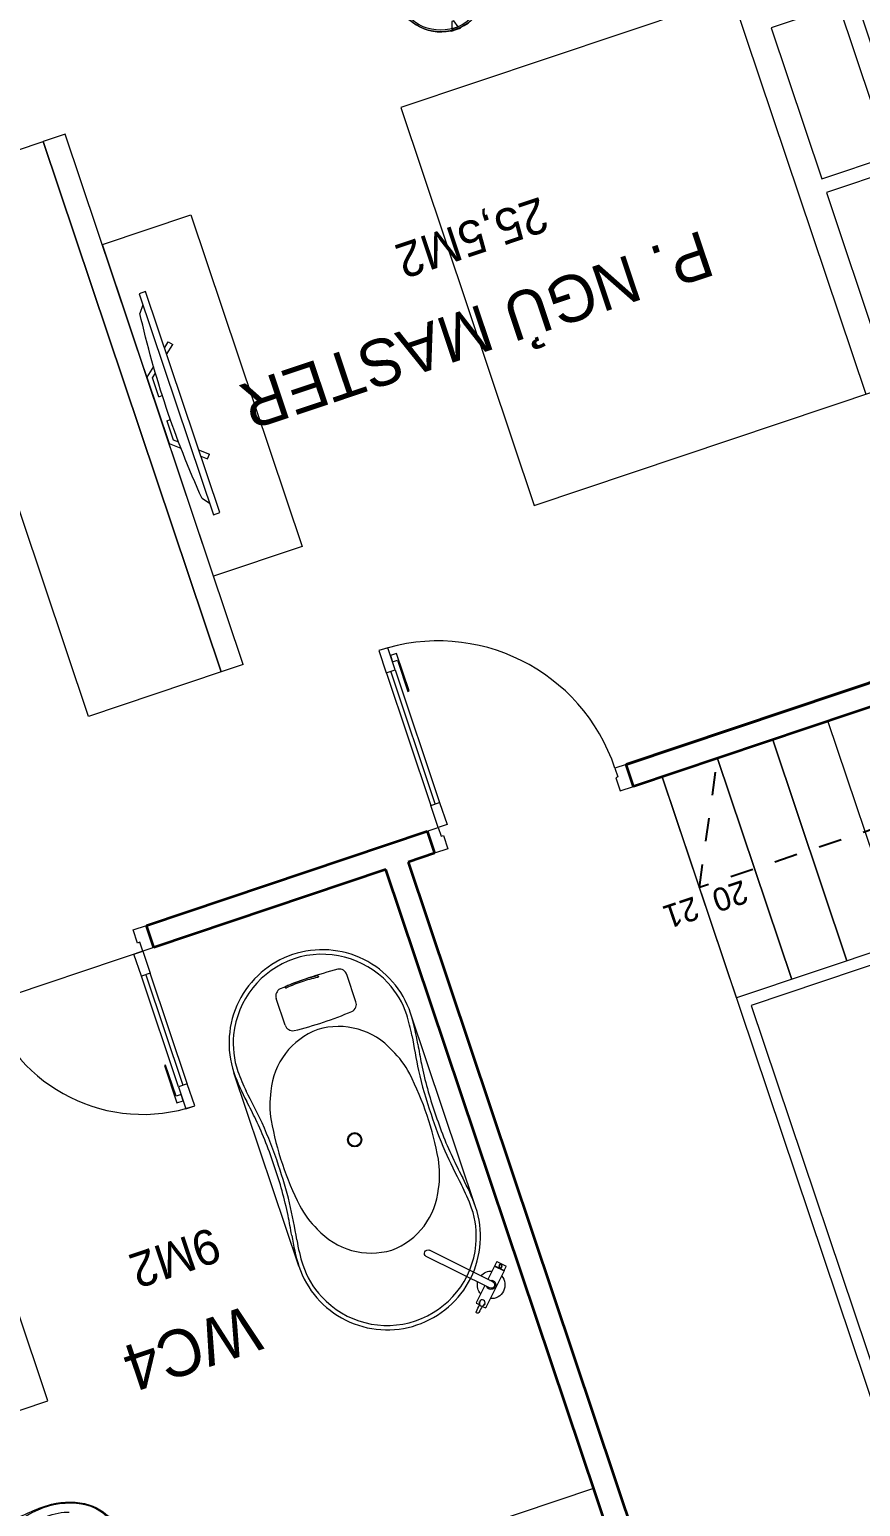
# Model space of a CAD drawing. Header units: metres. Extents: x 568332 to 569219, y 2065964 to 2066430.
# Drawn here: x 568525.3 to 568528.87, y 2066245.26 to 2066251.6 of the extents above; entities that cross this region are included whole.
import ezdxf

# ---------------------------------------------------------------- set-up
doc = ezdxf.new("R2010")
doc.units = ezdxf.units.M
for name, pattern in [('$AUDIT_BAD_LTYPE2', [0]), ('DASHDOT2', [0.5, 0.25, -0.125, 0, -0.125]), ('xref-thap C (mb tang 32-2)$0$HIDDEN', [0.375, 0.25, -0.125])]:
    doc.linetypes.add(name, pattern=pattern)
doc.layers.get('0').update_dxf_attribs({"linetype": 'CONTINUOUS'})
doc.layers.get('DEFPOINTS').update_dxf_attribs({"linetype": 'CONTINUOUS'})
for name, color, linetype, lineweight in [('-DIM', 9, 'CONTINUOUS', 13), ('-DOOR', 137, 'CONTINUOUS', 9), ('-FURNITURE', 46, 'CONTINUOUS', 9), ('-LINE1', 7, 'CONTINUOUS', 18), ('-TEXT', 7, 'CONTINUOUS', 15), ('-WALL', 4, 'CONTINUOUS', 35), ('TEXT25', 2, 'CONTINUOUS', 13)]:
    doc.layers.add(name, color=color, linetype=linetype, lineweight=lineweight)
doc.layers.add('1-NETMANH', color=8, linetype='CONTINUOUS')
doc.styles.add('SVN_AVO_thuong', font='')
doc.styles.add('T1', font='', dxfattribs={"height": 200})
doc.styles.add('vnavanth', font='', dxfattribs={"width": 0.8})
doc.styles.get('SVN_AVO_thuong').set_extended_font_data('SVN-Avo')
doc.styles.get('T1').set_extended_font_data('VNgeometric Light')
doc.styles.get('vnavanth').set_extended_font_data('.VnAvantH')

# ---------------------------------------------------------------- blocks, each defined once
blk = doc.blocks.new('1800X2000')
at = {"layer": '-FURNITURE'}
blk.add_line((325497.3064970744, 17765.29446492715), (325497.3064973904, 19565.2944651944), dxfattribs=at)
for points in [[(323997.3057774993, 19565.2944651944), (325997.3064971831, 19565.2944651944), (325997.3064971831, 17765.29446484288), (323997.3057774993, 17765.29446484288)], [(325612.9490047574, 19390.79434491032), (325919.0064973457, 19390.79434491032), (325919.0064973457, 18691.29434485664), (325612.9490047574, 18691.29434485664)], [(325612.9490046239, 18629.79434491026), (325919.0064972151, 18629.79434491026), (325919.0064972151, 17946.79434485664), (325612.9490046239, 17946.79434485664)]]:
    blk.add_lwpolyline(points, close=True, dxfattribs=at)
blk = doc.blocks.new('A$C38b1dc06')
at = {"layer": '-LINE1'}
for p, q in [((1749.854677429888, 4156.179725173817), (0.3015751927741803, 4156.179725173817)), ((1000.281453303236, 3156.179725173817), (0.3015751927741803, 4156.179725173817)), ((0.3015751927741803, 4156.179725173817), (0.3015751919010654, -343.8202748260228)), ((1000.281453303236, 4156.179725173824), (1000.281453303236, 3156.179725173824)), ((1250.139194678806, 3156.179725173824), (1250.139194678806, 4156.179725173824)), ((1250.139194678806, 4156.179725173824), (1250.139194678806, 3156.179725173824)), ((1499.996936054376, 3156.179725173824), (1499.996936054376, 4156.179725173824)), ((1499.996936054376, 4156.179725173824), (1499.996936054318, 3156.179725173832)), ((1749.854677429888, 3156.179725173824), (1749.854677429888, 4156.179725173824)), ((1749.854677429888, 4156.179725173817), (1749.85467742983, 3106.179725173817)), ((1000.281453302305, 656.1797251739335), (1000.281453303236, 3156.179725173817)), ((1000.281453303236, 3156.179725173817), (1749.85467742983, 3156.179725173817)), ((1050.281453303003, 706.1797251739772), (1050.281453303236, 3106.179725173817)), ((1050.281453303236, 3106.179725173817), (1699.854677429801, 3106.179725173817)), ((1233.300401159795, 2905.148311595723), (1699.854677429801, 3106.179725173817)), ((1699.854677428928, 706.1797251739772), (1699.854677429801, 3106.179725173817)), ((1749.854677429597, 706.179725173999), (1749.85467742983, 3106.179725173839)), ((1050.281453303003, 706.1797251739772), (1233.300401159795, 2905.148311595723)), ((1050.281453303003, 706.1797251739772), (1699.854677428928, 706.1797251739772)), ((1749.854677429888, -343.8202748260228), (1749.85467742983, 706.1797251739772)), ((1000.281453303236, 656.1797251739772), (1749.85467742983, 656.1797251739772)), ((1000.281453303236, -343.8202748260228), (1000.281453303236, 656.1797251739772)), ((1250.139194678806, 656.1797251739772), (1250.139194678806, -343.8202748260228)), ((1250.139194678806, -343.8202748260228), (1250.139194678806, 656.1797251739772)), ((1499.996936054376, 656.1797251739772), (1499.996936054376, -343.8202748260228)), ((1499.996936054376, -343.8202748260228), (1499.996936054318, 656.1797251739699)), ((1749.854677429888, 656.1797251739772), (1749.854677429888, -343.8202748260228)), ((1749.854677429888, -343.8202748260228), (0.3015751919010654, -343.8202748260228))]:
    blk.add_line(p, q, dxfattribs=at)
at = {"layer": '-LINE1', "lineweight": 18}
for p, q in [((1000.281453303236, 3156.179725173817), (0.2521035463432781, 3156.179725173817)), ((1000.281453303003, 2906.17972517389), (0.2521035461104475, 2906.17972517389)), ((1000.281453303469, 2656.17972517389), (0.2521035465761088, 2656.17972517389)), ((1000.281453303469, 2406.17972517389), (0.2521035465761088, 2406.17972517389)), ((1000.281453303469, 2156.179725173904), (0.2521035465761088, 2156.179725173904)), ((1000.281453303469, 1906.179725173904), (0.2521035465761088, 1906.179725173904)), ((1000.281453303469, 1656.179725173904), (0.2521035465761088, 1656.179725173904)), ((1000.28145330277, 1406.179725173904), (0.2521035458776169, 1406.179725173904)), ((1000.281453303236, 1156.179725173904), (0.2521035463432781, 1156.179725173904)), ((1000.28145330277, 906.1797251739044), (0.2521035458776169, 906.1797251739044)), ((1000.281453303236, 656.1797251739772), (0.2521035463432781, 656.1797251739772)), ((1000.281453303236, 656.1797251739772), (0.3015751859056763, -343.82027482595))]:
    blk.add_line(p, q, dxfattribs=at)
at = {"layer": '1-NETMANH', "linetype": 'DASHDOT2'}
blk.add_lwpolyline([(1327.325072003063, 3656.419923450812), (492.458725621982, 3656.419923450812), (508.0748312271317, 155.2632639587246), (508.0748312271317, 155.2632639587246), (1749.854677429888, 156.1797251739772), (1499.996936054376, -343.8202748260228)], dxfattribs=at)
at = {"layer": '-TEXT', "color": 2, "style": 'vnavanth'}
for s, p in [('2', (1346.818775833643, 3603.914582017329)), ('1', (1596.676517209155, 3603.914582017329)), ('20', (1562.294563305157, 183.5576658285718)), ('21', (1783.476825895079, 183.5576658285718))]:
    blk.add_text(s, height=99.97959496000885, dxfattribs=at).set_placement(p)
blk = doc.blocks.new('XR.MB.LM123$0$tvi 1')
blk.add_lwpolyline([(28.54445810673496, -2.291926648467779e-10), (28.54445810673496, -999.9999999999964), (-7.275957614183426e-12, -1000), (0, 0)], close=True)
for points in [[(28.54445810680045, -50.31958968611434), (52.37372755713295, -80.86315460130209)], [(-24.09820395050338, -235.5599978379832), (-39.09879504836863, -251.7939635238108)], [(0, -284.7849796677438), (-39.09879504836863, -251.7939635238108)], [(0, -255.9952397129928), (-24.09820395050338, -235.5599978379832)], [(69.66229681991535, -315.0836646851385), (111.1934016081432, -350.2927865858655), (111.193401608034, -649.712917566063), (69.68611289083492, -684.9110379843005)], [(89.09002233762294, -445.7449799550195), (89.09002233762294, -359.9578938602899), (70.91298945683957, -344.6203678706661)], [(89.09002233762294, -445.7449799550195), (73.49991829216015, -445.7449799550232)], [(89.09002233768115, -554.2550200447404), (89.09002233773936, -640.0421061392371), (70.91298945678864, -655.3796321293303)], [(89.09002233768115, -554.2550200447404), (73.49991829216015, -554.2550200447404)], [(0, -715.2150203320198), (-39.09879504836863, -748.2060364759491)], [(-24.09820395050338, -764.4400021620095), (-39.09879504836863, -748.2060364759491)], [(0, -744.004760287), (-24.09820395050338, -764.4400021620095)], [(28.54445810674224, -949.680410313882), (52.37372755713295, -919.1368453984578)]]:
    blk.add_lwpolyline(points)
blk.add_arc((-4025.16618952866, -499.9999999999964), 4099.025185406737, 354.1310878512652, 5.868912148527433)
blk = doc.blocks.new('*U149')
at = {"linetype": '$AUDIT_BAD_LTYPE2'}
for p, q in [((70, 100), (70, 699.9999999999982)), ((90, 699.9999999999982), (90, 100))]:
    blk.add_line(p, q, dxfattribs=at)
for points in [[(50, 699.9999999999982), (90, 699.9999999999982), (90, 799.9999999999982), (50, 799.9999999999982), (50, 699.9999999999982)], [(50, 702.9059272893337), (50, 100)], [(50, 100), (90, 100), (90, 0), (50, 0), (50, 100)]]:
    blk.add_lwpolyline(points)
for points in [[(118.2698876160139, 594.5156181119073), (118.2698876160139, 764.1349438079906), (90, 764.1349438079906), (90, 735.8650561920058), (112.6159100928053, 735.8650561920058), (112.6159100928053, 594.5156181119073)], [(0, 0), (50, 0), (50, -40), (60, -40), (60, -99.99999999999272), (0, -99.99999999999272)], [(899.9999999999982, 1.3252863207713e-28), (849.9999999999982, 1.3252863207713e-28), (849.9999999999982, -40.00000000000001), (839.9999999999982, -40.00000000000001), (839.9999999999982, -99.99999999999272), (899.9999999999982, -99.99999999999272)]]:
    blk.add_lwpolyline(points, close=True)
at = {"linetype": '$AUDIT_BAD_LTYPE2', "ltscale": 0.3}
blk.add_arc((50, 0), 799.9999999999982, 0, 90, dxfattribs=at)
blk = doc.blocks.new('*U148')
at = {"linetype": '$AUDIT_BAD_LTYPE2'}
for p, q in [((70, 100), (69.99999999999999, 600.0000000000018)), ((89.99999999999999, 600.0000000000018), (90, 100))]:
    blk.add_line(p, q, dxfattribs=at)
for points in [[(49.99999999999999, 600.0000000000018), (89.99999999999999, 600.0000000000018), (89.99999999999999, 700.0000000000018), (49.99999999999999, 700.0000000000018), (49.99999999999999, 600.0000000000018)], [(49.99999999999999, 602.9059272893373), (50, 100)], [(50, 100), (90, 100), (90, 0), (50, 0), (50, 100)]]:
    blk.add_lwpolyline(points)
for points in [[(118.2698876160139, 494.515618111911), (118.2698876160139, 664.1349438079942), (89.99999999999999, 664.1349438079942), (89.99999999999999, 635.8650561920094), (112.6159100928053, 635.8650561920094), (112.6159100928053, 494.515618111911)], [(0, 0), (50, 0), (50, -40), (60, -40), (60, -99.99998804123416), (0, -99.99998804123416)], [(800.0000000000018, 7.105427357600876e-15), (750.0000000000018, 7.105427357600876e-15), (750.0000000000018, -40), (740.0000000000018, -40), (740.0000000000018, -99.99998804123415), (800.0000000000018, -99.99998804123415)]]:
    blk.add_lwpolyline(points, close=True)
at = {"linetype": '$AUDIT_BAD_LTYPE2', "ltscale": 0.3}
blk.add_arc((50, 0), 700.0000000000018, 0, 90, dxfattribs=at)
blk = doc.blocks.new('A$C52EE6B0C')
for p, q in [((-17.20769670707523, 15.73427220259327), (17.21740616677562, 15.73427220259327)), ((-17.20769664159161, -15.76179078378482), (17.25286010079435, -15.76177874789573))]:
    blk.add_line(p, q)
for radius in [1.2047244094, 1.0625984252]:
    blk.add_circle((0.004854760598391294, -0.01375929062487558), radius)
for centre, radius, start, end in [((-17.24314525874797, -0.01207868778146803), 15.74633857169191, 90.00004679933201, 180.0060212317107), ((-17.25508472573711, 0.1019342582440004), 14.92367355756088, 89.89259614786677, 114.0143398310184), ((-18.18116453613038, -21.56814891623799), 37.31420158923805, 80.32537186998005, 88.55949406869577), ((-17.85723445771146, -16.41196067107376), 31.44385665188106, 80.95530103647799, 88.85173392611411), ((10.00461303815246, 158.7953360565007), 145.2428134353977, 261.321760178495, 262.6566174950622), ((-9.994903516751947, 158.7953360565007), 145.2428134353977, 277.3433825049378, 278.678239821505), ((18.19087405753089, -21.56814891623799), 37.31420158923805, 91.44050593130423, 99.67462813001998), ((17.49661970126908, -11.01489087357186), 26.04177352760918, 90.57161639594337, 98.52623542419117), ((17.38028173809289, 0.6458196171442978), 14.38048270410287, 65.5240217261104, 90.57161639594337), ((17.25285478011938, -0.01207868778146803), 15.74633857169191, 359.9939787682893, 89.999953200668), ((-17.21041953764507, 0.001682114729192108), 15.03342542002128, 114.0143397923319, 180.0588324882195), ((3.492732717044419, 116.0118507486186), 102.6900642221361, 260.8064278436171, 264.356453546728), ((-0.8758374273893423, 77.0744670072454), 62.80248494290996, 262.9722866301048, 270.8034968767962), ((-0.2559751088847406, -36.67531980102649), 49.54707038386372, 89.69837733597764, 98.51976196149644), ((-0.4392543211579323, 89.40770245710155), 75.83928513553873, 265.3361413481834, 270.3355216603239), ((0.8855469487607479, 77.0744670072454), 62.80248494290996, 269.1965031232039, 277.0277133698951), ((0.5786736126174219, 84.46415005414747), 70.89675459107134, 269.5362586194438, 275.7509718273354), ((0.26568463028525, -36.67531980102649), 49.54707038386372, 81.48023803850357, 90.30162266402236), ((-18.4352474148327, 226.8786012548953), 214.5500408366301, 276.9922117853802, 278.5967700074263), ((17.03142645675689, -0.1205247127218172), 15.22249436628161, 0.4018525137937155, 65.5240217261104), ((-7.450100970658241, -0.4025184732163325), 12.18724008712164, 113.3669392692271, 178.1720206420629), ((-5.419667109847069, -2.205582012422383), 14.69270855791083, 98.51976196149644, 117.8512947361469), ((5.429376631247578, -2.205582012422383), 14.69270855791083, 62.14870526385309, 81.48023803850357), ((7.459810492087854, -0.4025184732163325), 12.18724008712164, 1.827979357937088, 66.63306073077288), ((28.29923964393674, 2.770475775178056), 0.2863587186237817, 160.8078893687392, 185.677575747249), ((1.032724158198107, 0.0596931052277796), 27.11457574387047, 359.8447870516113, 5.677575747249001), ((28.14528837171383, 2.82406351249665), 0.1233475539422422, 123.474108831765, 160.8078893687392), ((28.11764562025201, 2.865868186636362), 0.07323016681635565, 85.79124561711077, 123.474108831765), ((28.11499697584077, 2.829875804425683), 0.1093198730242431, 39.09426345110634, 85.79124561711077), ((27.9923979784362, 2.718469867249951), 0.2748749163090767, 4.941295606222266, 41.00239497281166), ((1.841417531803017, 0.05082119413418695), 26.56153366930607, 359.8606935406443, 5.815426488843808), ((-17.24314525874797, -0.01544044824549928), 15.74633857169191, 179.9939787682893, 269.999953200668), ((-17.21041951692314, -0.02920073014684021), 15.03342545060523, 179.9411309193374, 245.9856601689816), ((-7.450100970658241, 0.3749993371893652), 12.18724008712164, 181.8279793579371, 246.6330607307729), ((7.459810492087854, 0.3749993371893652), 12.18724008712164, 293.3669392692271, 358.1720206420629), ((17.25285478011938, -0.01544044824549928), 15.74633857169191, 270.000046799332, 0.006021231710728335), ((17.0314264257031, 0.09300610912032425), 15.22249441194929, 294.4759783475301, 359.5981396082714), ((1.032724158198107, -0.08721224125474691), 27.11457574387047, 354.322424252751, 0.1552129483886985), ((1.841417531803017, -0.07834033016115427), 26.56153366930607, 354.1845735111562, 0.1393064593556944), ((28.29923964393674, -2.797994911205024), 0.2863587186237817, 174.322424252751, 199.1921106312608), ((28.14528837171383, -2.851582648523618), 0.1233475539422422, 199.1921106312608, 236.525891168235), ((28.11764562025201, -2.89338732266333), 0.07323016681635565, 236.525891168235, 274.2087543828892), ((28.11499697584077, -2.85739494045265), 0.1093198730242431, 274.2087543828892, 320.9057365488936), ((27.9923979784362, -2.745989003276918), 0.2748749163090767, 318.9976050271883, 355.0587043937777), ((-5.419667109847069, 2.178062876395416), 14.69270855791083, 242.1487052638531, 261.4802380385036), ((-0.2559751088847406, 36.64780066499952), 49.54707038386372, 261.4802380385036, 270.3016226640223), ((0.26568463028525, 36.64780066499952), 49.54707038386372, 269.6983773359776, 278.5197619614964), ((5.429376631247578, 2.178062876395416), 14.69270855791083, 278.5197619614964, 297.8512947361469), ((-17.25508472573711, -0.1294528978760354), 14.92367355756088, 245.9856601689816, 270.1074038521332), ((-17.85723445771146, 16.38444203144172), 31.44385665188106, 271.1482660738859, 279.044698963522), ((3.492732717044419, -116.0393693881924), 102.6900642221361, 95.64354645327202, 99.19357215638293), ((10.00461303815246, -158.8228551925276), 145.2428134353977, 97.3433825049378, 98.67823982150497), ((-0.8758374273893423, -77.10198614327237), 62.80248494290996, 89.19650312320385, 97.02771336989514), ((-0.4392543211579323, -89.43522109673359), 75.83928513553873, 89.66447833967614, 94.66385865181664), ((0.5786736126174219, -84.4916686937795), 70.89675459107134, 84.24902817266455, 90.4637413805562), ((0.8855469487607479, -77.10198614327237), 62.80248494290996, 82.97228663010486, 90.80349687679617), ((-18.4352474148327, -226.9061198945274), 214.5500408366301, 81.40322999257371, 83.00778821461982), ((-9.994903516751947, -158.8228551925276), 145.2428134353977, 81.32176017849503, 82.65661749506219), ((17.49661970126908, 10.98737223393982), 26.04177352760918, 261.4737645758088, 269.4283836040566), ((17.38028173809289, -0.6733382567763329), 14.38048270410287, 269.4283836040566, 294.4759782738896), ((-18.18116453613038, 21.54062978021102), 37.31420158923805, 271.4405059313042, 279.6746281300199), ((18.19087405753089, 21.54062978021102), 37.31420158923805, 260.32537186998, 268.5594940686958)]:
    blk.add_arc(centre, radius, start, end)
at = {"layer": 'DEFPOINTS'}
for tag, p in [('MODELNUMBER', (0, 0)), ('TRADENAME', (0, -0.001666666648816317)), ('PRODUCT', (0, -0.003333333355840296)), ('MATERIAL', (0, -0.005000000004656613))]:
    blk.add_attdef(tag, p, '', height=0.001, dxfattribs=at)
blk = doc.blocks.new('A$C4D835AF5')
at = {"layer": '-FURNITURE', "ltscale": 8}
for p, q in [((-3.937007874133997, 0.3346456687140744), (-3.937007874133997, 0.8661417323164642)), ((-3.856363968050573, 0.3149606298829895), (-3.917322834720835, 0.3149606298829895)), ((3.14960629917914, 0.905511811026372), (-3.897637795307674, 0.905511811026372)), ((-3.549881889834069, 0.4615121080132667), (-3.549881889834069, 0.4918150943994988)), ((-3.339881889871322, 0.4918150943994988), (-3.339881889871322, 0.4615121080132667)), ((-0.5905511811724864, 0), (-0.5905511811724864, -12.08661417319672)), ((0.5905511810560711, 0), (0.5905511810560711, -12.08661417319672)), ((3.14960629917914, -0.9055118109972682), (3.14960629917914, 0.905511811026372)), ((3.169291338417679, 0.8956692913197912), (3.14960629917914, 0.8956692913197912)), ((3.169291338417679, -0.8956692912906874), (3.169291338417679, 0.8956692913197912)), ((3.188976377830841, 0.905511811026372), (3.976377952611074, 0.905511811026372)), ((3.996062992024235, -0.8858222072885837), (3.996062992024235, 0.8858183881966397)), ((-3.937007874133997, -0.8661417323164642), (-3.937007874133997, -0.3346456698782276)), ((-3.859123134170659, -0.3149606298829895), (-3.917322834720835, -0.3149606298829895)), ((-0.5905511811724864, -0.9055118109972682), (-3.897637795307674, -0.9055118109972682)), ((-3.702086295757908, -0.4482994973659515), (-3.703305563307367, -0.4183928251150064)), ((-3.626116961007938, -0.4552132484968752), (-3.624325704469811, -0.4472871391335502)), ((-3.592593900160864, -0.4693618138844613), (-3.593808271281887, -0.4553162374941166)), ((-3.516390349017456, -0.4728221969853621), (-3.515662283170968, -0.4687519224826247)), ((-3.483023508393671, -0.4913916403020266), (-3.485677747870795, -0.4713251190551091)), ((-3.406740271369927, -0.4913916403020266), (-3.404085924616084, -0.4713243082514964)), ((-3.373373430629726, -0.4728221969853621), (-3.374101741297636, -0.4687505542242434)), ((-3.297169879544526, -0.4693618138844613), (-3.295955249399412, -0.4553132418950554)), ((-3.263646818697453, -0.4552132484968752), (-3.265438825008459, -0.4472838216461241)), ((-3.187677483947482, -0.4482994973659515), (-3.186458005278837, -0.4183876432944089)), ((3.14960629917914, -0.9055118109972682), (0.5905511810560711, -0.9055118109972682)), ((3.169291338417679, -0.8956692912906874), (3.14960629917914, -0.8956692912906874)), ((3.188976377830841, -0.9055118109972682), (3.976377952611074, -0.9055118109972682))]:
    blk.add_line(p, q, dxfattribs=at)
for radius in [0.3110236219999999, 0.264425112]:
    blk.add_circle((3.582677165279165, 0), radius, dxfattribs=at)
for centre, radius, start, end in [((-5.172746209602337, -0.009833991935011), 0.2398274364867001, 175.3988683949836, 267.683684738816), ((-5.162281866127159, 0.001097322150599211), 0.2496571373087167, 92.26055198415715, 178.0931381794738), ((-5.411562051915098, -2528.914153773454), 2529.164725280366, 89.9660810117202, 89.99457585702427), ((-3.897637795307674, 0.8661417323164642), 0.03937007869999999, 90, 180), ((-3.917322834720835, 0.334645669296151), 0.0196850394, 180, 270), ((-3.444696608930826, -0.1800324727082625), 0.6800319107999998, 90.0155575041171, 98.89806549202986), ((-3.445067178807221, -0.1800325420044828), 0.6800319804999999, 81.10193476241767, 89.98433540355451), ((-5.820766091346741e-11, 0), 2.3622047244, 22.54031043733562, 157.4596895626644), ((-5.820766091346741e-11, 0), 0.7874015747999998, 318.5903779145428, 221.4096220854572), ((-5.820766091346741e-11, 0), 0.5905511810999999, 0, 180), ((3.188976377830841, 0.8858267717296258), 0.0196850394, 90, 180), ((3.976377952611074, 0.8858267717296258), 0.0196850394, 0, 90), ((-4.563514047302306, 275.4393603570643), 275.6895205756396, 269.8713704548476, 270.134413801293), ((-3.917322834720835, -0.334645669296151), 0.0196850394, 90, 180), ((-3.897637795307674, -0.8661417323164642), 0.03937007869999999, 180, 270), ((-3.69050836347742, -0.4472920451080427), 0.01162168131717254, 184.9730588167124, 258.0340652050838), ((-3.646140178490896, -0.2514027326542418), 0.2124717066311285, 257.2815863172942, 272.5837431166033), ((-3.637047897733282, -0.4523756541602779), 0.01129324217511807, 272.4656825237923, 345.4476281752974), ((-3.581550852512009, -0.4681202150823083), 0.01111262650185997, 186.4149760746678, 247.4426638316044), ((-3.544597993255593, -0.2922010583861265), 0.190689105969796, 257.5175194414243, 274.7853332085882), ((-3.528885980602354, -0.4692233995883726), 0.01300354377461912, 270.8627506118385, 343.9333648868276), ((-3.471052158158273, -0.4887641616223846), 0.01225629918881619, 192.3790292665462, 260.142289403178), ((-3.445049900154117, -0.295684714539675), 0.2070703525339242, 262.2005895473907, 277.9341143868692), ((-3.417906698421575, -0.4895470514893532), 0.01131775609399448, 277.3077516790804, 350.6199838641652), ((-3.361692738719285, -0.4698820120247547), 0.01204505090893129, 194.128595859641, 259.0416995531207), ((-3.342932183295488, -0.2742454641556833), 0.2085271705549764, 264.2062775251951, 279.0284077801071), ((-3.310024282021914, -0.4671465401770547), 0.01304389132053663, 269.1875638990808, 350.2219325995679), ((-3.252893783501349, -0.4524938771792222), 0.01109156189044463, 194.1921654394817, 261.8514003855582), ((-3.243402015476022, -0.2392133744724561), 0.2245328352159587, 267.1755962354845, 281.6727780298017), ((-3.20032295252895, -0.4465554517519195), 0.01276517026006314, 280.6032237323427, 352.1473828500294), ((-5.820766091346741e-11, 0), 2.3622047244, 202.5403104373356, 255.4906014981622), ((-5.820766091346741e-11, 0), 2.3622047244, 284.5092583305358, 337.4596895626644), ((3.188976377830841, -0.8858267716132104), 0.0196850394, 180, 270), ((3.976377952611074, -0.8858267716132104), 0.0196850394, 270, 0), ((-5.820766091346741e-11, -12.08661417319672), 0.5905511810999999, 180, 0)]:
    blk.add_arc(centre, radius, start, end, dxfattribs=at)
blk.add_ellipse((-3.444881830888335, -0.001299991592532024), major_axis=(0.5549964930499999, 1.979270000163069e-05), ratio=0.8491940411667758, dxfattribs=at)
for tag, p in [('TRADENAME', (-0.004336408572271466, 0.006709126027999446)), ('MODELNUMBER', (-0.004336408572271466, 0.008375792705919594)), ('PRODUCT', (-0.004336408572271466, 0.005042459379183128)), ('MATERIAL', (-0.004336408572271466, 0.003375792701262981))]:
    blk.add_attdef(tag, p, '', height=0.0009999999999999998, dxfattribs=at)
blk = doc.blocks.new('A$C18091ED7')
for p, q in [((9.957147995010018e-09, -42.13376978135784), (0, -3.786117304116488e-07)), ((146.1412317672475, -26.59467297248193), (179.181621938591, -26.59467296488583)), ((146.1412317672475, -26.59467297248193), (146.1412317680188, -30.17859706786112)), ((146.1412317680188, -30.17859706786112), (165.7503655985456, -30.17859706340823)), ((153.0594147269658, -36.79204952501459), (146.1412317680188, -30.17859706786112)), ((152.3191092506386, -2.717133611440659e-07), (152.3191092568413, -26.59467297093943)), ((152.3191092506386, -2.717133611440659e-07), (179.1816219322718, -2.654269337654114e-07)), ((153.0594147269658, -36.79204952501459), (165.7503656001572, -36.79204952192958)), ((153.0594147275151, -39.73033438943094), (153.0594147269658, -36.79204952501459)), ((153.0594147275151, -39.73033438943094), (178.4413164740145, -39.73033438349376)), ((153.0594147275151, -39.73033438943094), (178.4413164740145, -39.73033438349376)), ((153.0594147275151, -39.73033438943094), (153.0594147281554, -42.13376974494895)), ((185.3594994290725, -30.17859705851879), (165.7503655985456, -30.17859706340823)), ((178.4413164733487, -36.79204951884458), (165.7503656001572, -36.79204952192958)), ((185.3594994290725, -30.17859705851879), (178.4413164733487, -36.79204951884458)), ((178.4413164733487, -36.79204951884458), (178.4413164740145, -39.73033438349376)), ((178.4413164740145, -39.73033438349376), (178.4413164746547, -42.1337697392446)), ((179.1816219322718, -2.654269337654114e-07), (179.181621938591, -26.59467296488583)), ((179.181621938591, -26.59467296488583), (185.3594994283012, -26.59467296337243)), ((185.3594994283012, -26.59467296337243), (185.3594994290725, -30.17859705851879)), ((-83.25994817525861, -267.3592828898691), (-83.259948167517, -299.9634285944048)), ((-83.25994817257379, -278.4883151478134), (-83.25994817046012, -287.6388527823146)), ((-60.91100930959874, -290.0299398849311), (-83.25994816994717, -290.0299398901407)), ((-62.88950393904452, -265.3807882612164), (-81.28145355204106, -265.3807882657275)), ((-60.91100931491019, -267.3592828844266), (-60.91100930728498, -299.9634285889624)), ((60.9110093945892, -267.3592828557594), (60.9110094022144, -299.9634285600623)), ((60.91100939990065, -290.029939856031), (83.25994826024908, -290.0299398510542)), ((62.88950401780676, -265.3807882316178), (81.2814536308033, -265.3807882273395)), ((83.25994825493763, -267.3592828505498), (83.25994826256283, -299.9634285550856)), ((83.25994825750604, -278.488315108727), (83.2599482596197, -287.6388527429954)), ((165.3959958605519, -261.9873972070927), (165.3959958671003, -289.7349902229907)), ((167.8691141396885, -259.5142789271486), (228.0810223811895, -259.5142789128586)), ((167.8691141472664, -292.2081085020036), (206.7175896017579, -292.2081084926904)), ((230.5541406641933, -274.3229751045001), (230.5541406613593, -261.9873971916386))]:
    blk.add_line(p, q)
for points in [[(230.0000000517721, -218.5046414944518, -0.1374073801801567), (225.4781190853137, -234.6482587013161), (221.7949787454636, -240.7070387715066, -0.2360805181595358), (198.2560902649639, -255.4947853636986, -0.0519608230665726), (-198.2560901437319, -255.4947854572965, -0.236080518165078), (-221.7949786317113, -240.7070388760185), (-225.4781189743626, -234.6482588077488, -0.1374073801809237), (-229.9999999484608, -218.5046416030382), (-229.9999999831671, -71.98694829508895, -0.1989123673786679), (-226.3782021181105, -63.2431547633314), (-208.8906150607545, -45.75556769772083, -0.1989123673792025), (-200.1468215308087, -42.13376982865157), (9.971699910238385e-09, -42.13376978135784), (200.1468215506357, -42.13376973403501, -0.1989123673792025), (208.8906150822841, -45.75556759897154), (226.3782021480001, -63.24315465634572, -0.1989123673791691), (230.0000000170658, -71.98694818626973)], [(144.14367173758, -618.9627606730501, -0.2124047892419209), (26.30999211127346, -734.491494372196, -0.0276853236339062), (-0.5628229983012716, -738.609219571983, -0.0222792448073508), (-26.30999181118386, -734.4914943844487, -0.2124047892421136), (-144.1436714920528, -618.9627607410075, -0.1427957259999892), (-167.2376623962118, -428.0139674870588, -0.0930051380368448), (-127.9331820271946, -309.1271633332653, -0.2564387014614383), (-111.240849547703, -299.9634286007786), (4.746470949612558e-08, -299.9634285748762), (111.2408496426324, -299.9634285482753, -0.2564387014619951), (127.933182126606, -309.1271632729331, -0.0930051380368741), (167.2376625517572, -428.0139674081001, -0.1427957260000456)]]:
    blk.add_lwpolyline(points, format="xyb", close=True)
at = {"linetype": 'xref-thap C (mb tang 32-2)$0$HIDDEN', "ltscale": 100}
blk.add_lwpolyline([(61.00044987679576, -669.0176259216969, -0.1990312026443698), (1.417429302819073e-07, -698.769823720475, -0.1990312026443799), (-61.00044960746891, -669.0176259504806, -0.2189240232571595), (-131.9321382956405, -478.313622940972, -0.1537914605682739), (-112.4681372026971, -403.989815428853, -0.2367011859554165), (5.876427167095244e-08, -347.5870280214876, -0.2367011859554843), (112.4681373467611, -403.9898153757968, -0.1537914605681893), (131.9321384748619, -478.313622878748, -0.2189240232571754)], format="xyb", close=True, dxfattribs=at)
blk.add_circle((165.7503656100234, -78.39166221523192), 13.90362011701458)
for centre, radius, start, end in [((-81.28145355158267, -267.3592828894034), 1.978494623656905, 90.00000001354867, 180.0000000133402), ((-62.88950393858613, -267.3592828848923), 1.978494623656905, 1.334021322268115e-08, 90.00000001354867), ((62.88950401826514, -267.3592828552937), 1.978494623656905, 90.00000001354867, 180.0000000133402), ((81.28145363126168, -267.3592828510155), 1.978494623656905, 1.334021322268115e-08, 90.00000001354867), ((167.8691141402633, -261.9873972065106), 2.473118279571131, 90.00000001354867, 180.0000000133402), ((167.8691141466952, -289.7349902224087), 2.473118279571131, 180.0000000133402, 270.0000000135486), ((206.717589598069, -276.6690117186226), 15.53909677420133, 270.0000000135486, 306.4658507565522), ((168.3527972659103, -224.7572911087773), 80.08895368617857, 306.4658507565522, 320.3122930343796), ((228.0810223845983, -274.3229751050822), 2.473118279571131, 320.3122930343796, 1.334021322268115e-08)]:
    blk.add_arc(centre, radius, start, end)
for points, knots in [([(-155.6468228230951, -259.4535552573798), (-156.6353001506941, -267.2522313103836), (-164.2940232875517, -328.394745314552), (-169.1545302536251, -385.0939582949213), (-183.68571763406, -527.7705276800843), (-135.602968026873, -679.1126648240606), (-50.29344375100118, -735.2493608418445), (-19.70048385594782, -741.0901266933652), (1.531116140540689e-07, -743.6724421556864)], [130.6139379315478, 130.6139379315478, 130.6139379315478, 130.6139379315478, 152.8521090939923, 311.1293507817257, 417.703951170228, 561.3833927516608, 697.6926317810714, 710.812262267882, 710.812262267882, 710.812262267882, 710.812262267882]), ([(155.6468228994709, -259.4535551877343), (156.6353002305841, -267.2522312389628), (164.2940233960289, -328.3947452375724), (169.1545303888706, -385.0939582149149), (183.6857178367027, -527.7705275934422), (135.6029683008201, -679.1126647599449), (50.29344405157826, -735.2493608178338), (19.70048415924612, -741.0901266841101), (1.530679583083838e-07, -743.6724421554536)], [130.613937934949, 130.613937934949, 130.613937934949, 130.613937934949, 152.8521090939923, 311.1293507817257, 417.703951170228, 561.3833927516608, 697.6926317810714, 710.812262267882, 710.812262267882, 710.812262267882, 710.812262267882])]:
    blk.add_open_spline(points, degree=3, knots=knots)
blk = doc.blocks.new('tbl1')
at = {"layer": '-FURNITURE'}
for points in [[(-19.7318235830171, 199.0618887953169), (-20.00000000081491, 202.1778609547764), (19.99999999918509, 202.1778609547764), (19.73182358138729, 199.0618887953169), (-8.149072527885437e-10, 200.1778609545727)], [(-202.1778609555913, -20), (-202.1778609555913, 20), (-199.0618887961609, 19.7318235822022), (-200.1778609553294, 9.313225746154785e-10), (-199.0618887961609, -19.73182358033955)], [(202.1778609539615, -20), (199.0618887945311, -19.73182358033955), (200.1778609537287, 9.313225746154785e-10), (200.2090254699579, 19.83055200098897), (202.1778609539615, 20)], [(19.99999999918509, -202.1778609547764), (-20.00000000081491, -202.1778609547764), (-19.7318235830171, -199.061888795346), (-8.149072527885437e-10, -200.1778609546018), (19.73182358138729, -199.061888795346)]]:
    blk.add_hatch(color=256, dxfattribs=at).paths.add_polyline_path(points, flags=0)
at = {"layer": '-FURNITURE', "flags": 128}
for points in [[(-19.7318235830171, 199.061888795346), (-20.00000000081491, 202.1778609547764), (-8.149072527885437e-10, 202.1778609547764), (19.99999999918509, 202.1778609547764), (19.73182358138729, 199.061888795346)], [(-202.1778609555913, 0), (-202.1778609555913, 20), (-199.0618887961609, 19.7318235822022)], [(202.1778609539615, 0), (202.1778609539615, 20), (199.0618887945311, 19.7318235822022)], [(-19.7318235830171, -199.061888795346), (-20.00000000081491, -202.1778609547764), (-8.149072527885437e-10, -202.1778609547764), (19.99999999918509, -202.1778609547764), (19.73182358138729, -199.061888795346)]]:
    blk.add_lwpolyline(points, dxfattribs=at)
for points in [[(14.99999999918509, 193), (-15.00000000081491, 193), (-5.000000000814907, 163), (-8.149072527885437e-10, 163), (4.999999999185093, 163)], [(-193.0000000008149, -15), (-193.0000000008149, 15), (-163.0000000008149, 5), (-163.0000000008149, 0), (-163.0000000008149, -5)], [(192.9999999991851, -15), (192.9999999991851, 15), (162.9999999991851, 5), (162.9999999991851, 0), (162.9999999991851, -5)], [(14.99999999918509, -193), (-15.00000000081491, -193), (-5.000000000814907, -163), (-8.149072527885437e-10, -163), (4.999999999185093, -163)]]:
    blk.add_lwpolyline(points, close=True, dxfattribs=at)
at = {"layer": '-FURNITURE'}
for radius in [200.0000000000002, 193.0000000000002]:
    blk.add_circle((-8.149072527885437e-10, 0), radius, dxfattribs=at)
for radius, start, end in [(199.9999999999999, 90, 270), (199.9999999999998, 270, 90)]:
    blk.add_arc((0, 0), radius, start, end, dxfattribs=at)
blk = doc.blocks.new('M1-T3.1')
at = {"layer": '-DOOR'}
blk.add_lwpolyline([(343595.8045710644, 38651.62336441455), (344395.8045710522, 38651.62337805051)], dxfattribs=at)
at = {"layer": '-FURNITURE'}
for p, q in [((342545.8877739892, 41451.74889200463), (343695.8878564476, 41451.74889190018)), ((342845.9717599651, 37623.08351428353), (342845.9717594915, 35223.34603639957)), ((342845.9717599651, 37623.08351428353), (342945.9717599651, 37623.0835142647)), ((342945.9717599651, 37623.08351426599), (342945.9717594915, 35223.34603638203)), ((342845.9717594915, 35223.34603639957), (342945.9717594884, 35223.34603638074))]:
    blk.add_line(p, q, dxfattribs=at)
at = {"layer": '-FURNITURE', "ltscale": 5}
for p, q in [((342848.1413201009, 39148.04380243941), (342848.0744288703, 39025.72060124314)), ((343168.1471559116, 39147.28894977755), (343168.0810065483, 39026.47545390687))]:
    blk.add_line(p, q, dxfattribs=at)
at = {"layer": '-FURNITURE'}
for points in [[(345245.9792449413, 38651.62337781556), (345245.9694478121, 40351.32343463), (344645.9694478121, 40351.32343463), (344645.9694478121, 38651.62337791623)], [(342945.9717594884, 35223.34603638074), (342945.9717599967, 37623.0835142647), (343545.972352953, 37623.08351415946), (343545.9723524447, 35223.3460362755)], [(342445.9711665005, 35723.35912770833), (342445.9711670087, 37223.08351435361), (342845.9717599651, 37223.08351428347), (342845.9717594568, 35723.35912763819)]]:
    blk.add_lwpolyline(points, close=True, dxfattribs=at)
at = {"layer": '-FURNITURE', "ltscale": 5}
for centre, radius, start, end in [((342882.3160091405, 39148.32946294657), 34.19417278572232, 97.7975024311579, 180.4786434530302), ((343003.1348918108, 37503.72764963208), 1683.161974464355, 85.38531070387563, 94.27462811874055), ((343133.9357063667, 39147.55226985196), 34.19417278572232, 359.5587913525181, 82.2399324192127), ((343133.9039033306, 39026.24573974981), 34.19417278572232, 277.7037576793749, 0.384898782281574), ((342882.2834092611, 39025.40133727266), 34.19417278572232, 179.4650466901063, 262.1461876807523), ((343002.6955643175, 40670.04810823052), 1683.174451148718, 265.7381508553732, 274.6274353113249)]:
    blk.add_arc(centre, radius, start, end, dxfattribs=at)
at = {"layer": '-WALL'}
for p, q in [((342445.8726495389, 38651.62337894813), (342445.8726495507, 45252.24313576051)), ((342545.7988396283, 43151.27543098956), (342545.8015452885, 38651.62337820153)), ((339446.0219949055, 38651.62337925017), (341425.8661319622, 38651.62337896071)), ((341425.8661319622, 38651.62337896071), (341425.8661319797, 38551.62337825354)), ((342325.8661319544, 38551.62337752385), (342325.8661319719, 38651.62337825354)), ((342325.8661319719, 38651.62337825354), (342445.8726495389, 38651.62337894813)), ((342545.8015452885, 38651.62337820153), (343595.8045710644, 38651.62337818474)), ((343595.8045710644, 38651.62337818474), (343595.8045710469, 38551.62338221281)), ((339446.0219949121, 38551.6233789679), (341425.8561276446, 38551.62337896496)), ((341425.8661319797, 38551.62337825354), (339446.0219949053, 38551.62337925016)), ((343595.8045710469, 38551.62338221281), (342325.8661319544, 38551.62337752385))]:
    blk.add_line(p, q, dxfattribs=at)
at = {"layer": '-DIM', "xscale": -1, "rotation": 359.9999999899488}
blk.add_blockref('1800X2000', (665443.3312407843, 17807.75893895107), dxfattribs=at)
at = {"layer": '-DOOR'}
blk.add_blockref('*U148', (343595.8045710469, 38651.62336441455), dxfattribs=at)
at = {"layer": '-DOOR', "rotation": 180}
blk.add_blockref('*U149', (342325.8661319652, 38551.62337750988), dxfattribs=at)
at = {"layer": '-FURNITURE', "xscale": -1, "rotation": 270}
blk.add_blockref('A$C18091ED7', (345288.1116528042, 40951.53616320842), dxfattribs=at)
at = {"layer": '-FURNITURE', "ltscale": 8}
ref = blk.add_blockref('A$C4D835AF5', (342684.6310268705, 40484.18567511177), dxfattribs=dict(at, xscale=-25.08682081009749, yscale=25.08682081009749, zscale=25.08682081009749, rotation=45))
ref.add_attrib('MODELNUMBER', 'K-T97328-4', (342684.5416329214, 40484.42891669291), dxfattribs={"layer": 'DEFPOINTS', "height": 0.02508682081009749, "rotation": 224.9999999436282})
ref.add_attrib('TRADENAME', 'PURIST', (342684.5711980285, 40484.39935158397), dxfattribs={"layer": 'DEFPOINTS', "height": 0.02508682081009749, "rotation": 224.9999999436282})
ref.add_attrib('PRODUCT', 'BATH FILLER', (342684.6007631169, 40484.36978649738), dxfattribs={"layer": 'DEFPOINTS', "height": 0.02508682081009749, "rotation": 224.9999999436282})
ref.add_attrib('MATERIAL', 'PREMIUM MATERIALS', (342684.630328224, 40484.3402213903), dxfattribs={"layer": 'DEFPOINTS', "height": 0.02508682081009749, "rotation": 224.9999999436282})
at = {"layer": '-FURNITURE', "xscale": 25.39829667096628, "yscale": 25.39829667096628, "zscale": 25.39829667096628, "rotation": 270}
blk.add_blockref('A$C52EE6B0C', (343041.6769236388, 39708.12218904978), dxfattribs=at).add_auto_attribs({'MODELNUMBER': 'K-1800', 'TRADENAME': 'ABRAZO', 'PRODUCT': 'BATH', 'MATERIAL': 'LITHOCAST'})
at = {"layer": '-FURNITURE', "extrusion": (0, 0, -1), "rotation": 179.9963102775916}
blk.add_blockref('XR.MB.LM123$0$tvi 1', (-342734.8105574193, 35973.21130931069), dxfattribs=at)
at = {"layer": '-LINE1'}
blk.add_blockref('A$C38b1dc06', (339545.72041972, 38996.06341058671), dxfattribs=at)
at = {"layer": '-WALL'}
blk.add_blockref('tbl1', (341116.2363778193, 35130.05030321877), dxfattribs=at)
at = {"layer": 'TEXT25'}
for s, height, style, p in [('WC4', 200, 'SVN_AVO_thuong', (343691.6993778072, 40233.70536602917)), ('9M2', 150, 'T1', (343737.9005706682, 39868.14374267077)), ('P. NGỦ MASTER', 200, 'SVN_AVO_thuong', (340385.8210911248, 36481.65201400933)), ('25,5M2', 150, 'T1', (340998.6964225321, 36125.13814230371))]:
    blk.add_text(s, height=height, rotation=359.9999999899488, dxfattribs=dict(at, style=style)).set_placement(p)

msp = doc.modelspace()

# ---------------------------------------------------------------- block references
at = {"layer": '-DIM', "xscale": 0.001, "yscale": 0.001, "zscale": 0.001, "rotation": 198.5500272218371}
msp.add_blockref('M1-T3.1', (568839.2839831846, 2066393.612651875), dxfattribs=at)

doc.saveas('drawing.dxf')
